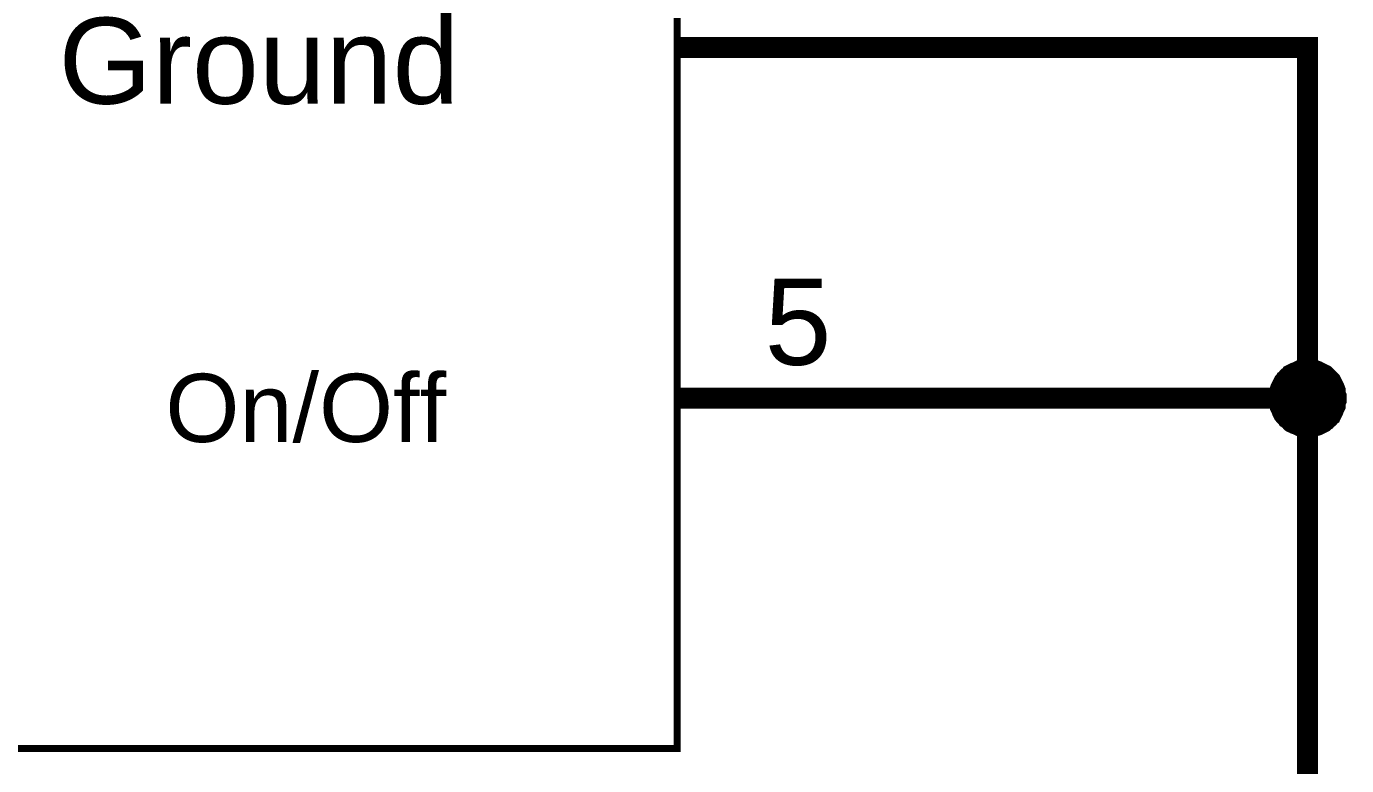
# Model space of a CAD drawing. Header units: millimetres. Extents: x 0 to 594, y 0 to 420.
# Drawn here: x 292.5 to 311.34, y 197.15 to 207.7 of the extents above; entities that cross this region are included whole.
import ezdxf

# ---------------------------------------------------------------- set-up
doc = ezdxf.new("R2010")
doc.units = ezdxf.units.MM
doc.layers.add('Sheet', color=255, linetype='Continuous')
doc.styles.get("Standard").update_dxf_attribs({"font": 'arial.ttf'})

msp = doc.modelspace()

# ---------------------------------------------------------------- linework, layer by layer
at = {"layer": 'Sheet', "color": 0, "const_width": 0.0991}
for points in [[(281.782, 222.393), (281.782, 197.395), (301.783, 197.395), (301.783, 222.393), (281.782, 222.393), (281.782, 222.393)], [(281.782, 222.393), (301.783, 222.393), (301.783, 197.395), (281.782, 197.395), (281.782, 222.393)]]:
    msp.add_lwpolyline(points, close=True, dxfattribs=at)
at = {"layer": 'Sheet', "color": 0}
for points, const_width in [([(306.779, 202.39), (310.779, 202.39), (310.779, 193.394), (272.786, 193.394), (272.786, 207.396)], 0.3), ([(301.783, 207.396), (306.779, 207.396)], 0.3), ([(306.779, 207.396), (310.779, 207.396), (310.779, 202.39)], 0.3), ([(310.271, 202.39), (310.271, 202.422), (310.271, 202.443), (310.282, 202.464), (310.282, 202.496), (310.292, 202.517), (310.292, 202.539), (310.303, 202.57), (310.313, 202.591), (310.324, 202.613), (310.335, 202.634), (310.345, 202.655), (310.356, 202.676), (310.377, 202.697), (310.387, 202.718), (310.409, 202.729), (310.419, 202.75), (310.44, 202.771), (310.462, 202.782), (310.472, 202.803), (310.493, 202.814), (310.514, 202.824), (310.536, 202.835), (310.557, 202.845), (310.589, 202.856), (310.61, 202.867), (310.631, 202.877), (310.652, 202.888), (310.673, 202.888), (310.705, 202.888), (310.726, 202.898), (310.758, 202.898), (310.779, 202.898)], 0.0991), ([(310.271, 202.39), (310.271, 202.422), (310.271, 202.443), (310.282, 202.464), (310.282, 202.496), (310.292, 202.517), (310.292, 202.539), (310.303, 202.57), (310.313, 202.591), (310.324, 202.613), (310.335, 202.634), (310.345, 202.655), (310.356, 202.676), (310.377, 202.697), (310.387, 202.718), (310.409, 202.729), (310.419, 202.75), (310.44, 202.771), (310.462, 202.782), (310.472, 202.803), (310.493, 202.814), (310.514, 202.824), (310.536, 202.835), (310.557, 202.845), (310.589, 202.856), (310.61, 202.867), (310.631, 202.877), (310.652, 202.888), (310.673, 202.888), (310.705, 202.888), (310.726, 202.898), (310.758, 202.898), (310.779, 202.898)], 0.0991), ([(310.271, 202.39), (310.271, 202.422), (310.271, 202.443), (310.282, 202.464), (310.282, 202.496), (310.292, 202.517), (310.292, 202.539), (310.303, 202.57), (310.313, 202.591), (310.324, 202.613), (310.335, 202.634), (310.345, 202.655), (310.356, 202.676), (310.377, 202.697), (310.387, 202.718), (310.409, 202.729), (310.419, 202.75), (310.44, 202.771), (310.462, 202.782), (310.472, 202.803), (310.493, 202.814), (310.514, 202.824), (310.536, 202.835), (310.557, 202.845), (310.589, 202.856), (310.61, 202.867), (310.631, 202.877), (310.652, 202.888), (310.673, 202.888), (310.705, 202.888), (310.726, 202.898), (310.758, 202.898), (310.779, 202.898)], 0.0991), ([(310.271, 202.39), (310.271, 202.422), (310.271, 202.443), (310.282, 202.464), (310.282, 202.496), (310.292, 202.517), (310.292, 202.539), (310.303, 202.57), (310.313, 202.591), (310.324, 202.613), (310.335, 202.634), (310.345, 202.655), (310.356, 202.676), (310.377, 202.697), (310.387, 202.718), (310.409, 202.729), (310.419, 202.75), (310.44, 202.771), (310.462, 202.782), (310.472, 202.803), (310.493, 202.814), (310.514, 202.824), (310.536, 202.835), (310.557, 202.845), (310.589, 202.856), (310.61, 202.867), (310.631, 202.877), (310.652, 202.888), (310.673, 202.888), (310.705, 202.888), (310.726, 202.898), (310.758, 202.898), (310.779, 202.898)], 0.0991), ([(310.271, 202.39), (310.271, 202.422), (310.271, 202.443), (310.282, 202.464), (310.282, 202.496), (310.292, 202.517), (310.292, 202.539), (310.303, 202.57), (310.313, 202.591), (310.324, 202.613), (310.335, 202.634), (310.345, 202.655), (310.356, 202.676), (310.377, 202.697), (310.387, 202.718), (310.409, 202.729), (310.419, 202.75), (310.44, 202.771), (310.462, 202.782), (310.472, 202.803), (310.493, 202.814), (310.514, 202.824), (310.536, 202.835), (310.557, 202.845), (310.589, 202.856), (310.61, 202.867), (310.631, 202.877), (310.652, 202.888), (310.673, 202.888), (310.705, 202.888), (310.726, 202.898), (310.758, 202.898), (310.779, 202.898)], 0.0991), ([(310.271, 202.39), (310.271, 202.422), (310.271, 202.443), (310.282, 202.464), (310.282, 202.496), (310.292, 202.517), (310.292, 202.539), (310.303, 202.57), (310.313, 202.591), (310.324, 202.613), (310.335, 202.634), (310.345, 202.655), (310.356, 202.676), (310.377, 202.697), (310.387, 202.718), (310.409, 202.729), (310.419, 202.75), (310.44, 202.771), (310.462, 202.782), (310.472, 202.803), (310.493, 202.814), (310.514, 202.824), (310.536, 202.835), (310.557, 202.845), (310.589, 202.856), (310.61, 202.867), (310.631, 202.877), (310.652, 202.888), (310.673, 202.888), (310.705, 202.888), (310.726, 202.898), (310.758, 202.898), (310.779, 202.898)], 0.0991), ([(310.271, 202.39), (310.271, 202.422), (310.271, 202.443), (310.282, 202.464), (310.282, 202.496), (310.292, 202.517), (310.292, 202.539), (310.303, 202.57), (310.313, 202.591), (310.324, 202.613), (310.335, 202.634), (310.345, 202.655), (310.356, 202.676), (310.377, 202.697), (310.387, 202.718), (310.409, 202.729), (310.419, 202.75), (310.44, 202.771), (310.462, 202.782), (310.472, 202.803), (310.493, 202.814), (310.514, 202.824), (310.536, 202.835), (310.557, 202.845), (310.589, 202.856), (310.61, 202.867), (310.631, 202.877), (310.652, 202.888), (310.673, 202.888), (310.705, 202.888), (310.726, 202.898), (310.758, 202.898), (310.779, 202.898)], 0.0991), ([(310.271, 202.39), (310.271, 202.422), (310.271, 202.443), (310.282, 202.464), (310.282, 202.496), (310.292, 202.517), (310.292, 202.539), (310.303, 202.57), (310.313, 202.591), (310.324, 202.613), (310.335, 202.634), (310.345, 202.655), (310.356, 202.676), (310.377, 202.697), (310.387, 202.718), (310.409, 202.729), (310.419, 202.75), (310.44, 202.771), (310.462, 202.782), (310.472, 202.803), (310.493, 202.814), (310.514, 202.824), (310.536, 202.835), (310.557, 202.845), (310.589, 202.856), (310.61, 202.867), (310.631, 202.877), (310.652, 202.888), (310.673, 202.888), (310.705, 202.888), (310.726, 202.898), (310.758, 202.898), (310.779, 202.898)], 0.0991), ([(310.779, 202.898), (310.779, 202.898)], 0.0991), ([(310.779, 202.898), (310.811, 202.898), (310.832, 202.898), (310.853, 202.888), (310.885, 202.888), (310.906, 202.888), (310.927, 202.877), (310.959, 202.867), (310.98, 202.856), (311.001, 202.845), (311.022, 202.835), (311.044, 202.824), (311.065, 202.814), (311.086, 202.803), (311.107, 202.782), (311.118, 202.771), (311.139, 202.75), (311.16, 202.729), (311.171, 202.718), (311.192, 202.697), (311.202, 202.676), (311.213, 202.655), (311.223, 202.634), (311.234, 202.613), (311.245, 202.591), (311.255, 202.57), (311.266, 202.539), (311.276, 202.517), (311.276, 202.496), (311.276, 202.464), (311.287, 202.443), (311.287, 202.422), (311.287, 202.39)], 0.0991), ([(310.779, 202.898), (310.779, 202.898)], 0.0991), ([(310.779, 202.898), (310.811, 202.898), (310.832, 202.898), (310.853, 202.888), (310.885, 202.888), (310.906, 202.888), (310.927, 202.877), (310.959, 202.867), (310.98, 202.856), (311.001, 202.845), (311.022, 202.835), (311.044, 202.824), (311.065, 202.814), (311.086, 202.803), (311.107, 202.782), (311.118, 202.771), (311.139, 202.75), (311.16, 202.729), (311.171, 202.718), (311.192, 202.697), (311.202, 202.676), (311.213, 202.655), (311.223, 202.634), (311.234, 202.613), (311.245, 202.591), (311.255, 202.57), (311.266, 202.539), (311.276, 202.517), (311.276, 202.496), (311.276, 202.464), (311.287, 202.443), (311.287, 202.422), (311.287, 202.39)], 0.0991), ([(310.779, 202.898), (310.779, 202.898)], 0.0991), ([(310.779, 202.898), (310.811, 202.898), (310.832, 202.898), (310.853, 202.888), (310.885, 202.888), (310.906, 202.888), (310.927, 202.877), (310.959, 202.867), (310.98, 202.856), (311.001, 202.845), (311.022, 202.835), (311.044, 202.824), (311.065, 202.814), (311.086, 202.803), (311.107, 202.782), (311.118, 202.771), (311.139, 202.75), (311.16, 202.729), (311.171, 202.718), (311.192, 202.697), (311.202, 202.676), (311.213, 202.655), (311.223, 202.634), (311.234, 202.613), (311.245, 202.591), (311.255, 202.57), (311.266, 202.539), (311.276, 202.517), (311.276, 202.496), (311.276, 202.464), (311.287, 202.443), (311.287, 202.422), (311.287, 202.39)], 0.0991), ([(310.779, 202.898), (310.779, 202.898)], 0.0991), ([(310.779, 202.898), (310.811, 202.898), (310.832, 202.898), (310.853, 202.888), (310.885, 202.888), (310.906, 202.888), (310.927, 202.877), (310.959, 202.867), (310.98, 202.856), (311.001, 202.845), (311.022, 202.835), (311.044, 202.824), (311.065, 202.814), (311.086, 202.803), (311.107, 202.782), (311.118, 202.771), (311.139, 202.75), (311.16, 202.729), (311.171, 202.718), (311.192, 202.697), (311.202, 202.676), (311.213, 202.655), (311.223, 202.634), (311.234, 202.613), (311.245, 202.591), (311.255, 202.57), (311.266, 202.539), (311.276, 202.517), (311.276, 202.496), (311.276, 202.464), (311.287, 202.443), (311.287, 202.422), (311.287, 202.39)], 0.0991), ([(310.779, 202.898), (310.779, 202.898)], 0.0991), ([(310.779, 202.898), (310.811, 202.898), (310.832, 202.898), (310.853, 202.888), (310.885, 202.888), (310.906, 202.888), (310.927, 202.877), (310.959, 202.867), (310.98, 202.856), (311.001, 202.845), (311.022, 202.835), (311.044, 202.824), (311.065, 202.814), (311.086, 202.803), (311.107, 202.782), (311.118, 202.771), (311.139, 202.75), (311.16, 202.729), (311.171, 202.718), (311.192, 202.697), (311.202, 202.676), (311.213, 202.655), (311.223, 202.634), (311.234, 202.613), (311.245, 202.591), (311.255, 202.57), (311.266, 202.539), (311.276, 202.517), (311.276, 202.496), (311.276, 202.464), (311.287, 202.443), (311.287, 202.422), (311.287, 202.39)], 0.0991), ([(310.779, 202.898), (310.779, 202.898)], 0.0991), ([(310.779, 202.898), (310.811, 202.898), (310.832, 202.898), (310.853, 202.888), (310.885, 202.888), (310.906, 202.888), (310.927, 202.877), (310.959, 202.867), (310.98, 202.856), (311.001, 202.845), (311.022, 202.835), (311.044, 202.824), (311.065, 202.814), (311.086, 202.803), (311.107, 202.782), (311.118, 202.771), (311.139, 202.75), (311.16, 202.729), (311.171, 202.718), (311.192, 202.697), (311.202, 202.676), (311.213, 202.655), (311.223, 202.634), (311.234, 202.613), (311.245, 202.591), (311.255, 202.57), (311.266, 202.539), (311.276, 202.517), (311.276, 202.496), (311.276, 202.464), (311.287, 202.443), (311.287, 202.422), (311.287, 202.39)], 0.0991), ([(310.779, 202.898), (310.779, 202.898)], 0.0991), ([(310.779, 202.898), (310.811, 202.898), (310.832, 202.898), (310.853, 202.888), (310.885, 202.888), (310.906, 202.888), (310.927, 202.877), (310.959, 202.867), (310.98, 202.856), (311.001, 202.845), (311.022, 202.835), (311.044, 202.824), (311.065, 202.814), (311.086, 202.803), (311.107, 202.782), (311.118, 202.771), (311.139, 202.75), (311.16, 202.729), (311.171, 202.718), (311.192, 202.697), (311.202, 202.676), (311.213, 202.655), (311.223, 202.634), (311.234, 202.613), (311.245, 202.591), (311.255, 202.57), (311.266, 202.539), (311.276, 202.517), (311.276, 202.496), (311.276, 202.464), (311.287, 202.443), (311.287, 202.422), (311.287, 202.39)], 0.0991), ([(310.779, 202.898), (310.779, 202.898)], 0.0991), ([(310.779, 202.898), (310.811, 202.898), (310.832, 202.898), (310.853, 202.888), (310.885, 202.888), (310.906, 202.888), (310.927, 202.877), (310.959, 202.867), (310.98, 202.856), (311.001, 202.845), (311.022, 202.835), (311.044, 202.824), (311.065, 202.814), (311.086, 202.803), (311.107, 202.782), (311.118, 202.771), (311.139, 202.75), (311.16, 202.729), (311.171, 202.718), (311.192, 202.697), (311.202, 202.676), (311.213, 202.655), (311.223, 202.634), (311.234, 202.613), (311.245, 202.591), (311.255, 202.57), (311.266, 202.539), (311.276, 202.517), (311.276, 202.496), (311.276, 202.464), (311.287, 202.443), (311.287, 202.422), (311.287, 202.39)], 0.0991), ([(301.783, 202.39), (306.779, 202.39)], 0.3), ([(310.779, 201.882), (310.758, 201.882), (310.726, 201.882), (310.705, 201.893), (310.673, 201.893), (310.652, 201.904), (310.631, 201.904), (310.61, 201.914), (310.589, 201.925), (310.557, 201.935), (310.536, 201.946), (310.514, 201.956), (310.493, 201.967), (310.472, 201.988), (310.462, 201.999), (310.44, 202.02), (310.419, 202.031), (310.409, 202.052), (310.387, 202.073), (310.377, 202.083), (310.356, 202.105), (310.345, 202.126), (310.335, 202.147), (310.324, 202.168), (310.313, 202.2), (310.303, 202.221), (310.292, 202.242), (310.292, 202.263), (310.282, 202.285), (310.282, 202.316), (310.271, 202.337), (310.271, 202.369), (310.271, 202.39)], 0.0991), ([(310.271, 202.39), (310.271, 202.39)], 0.0991), ([(310.779, 201.882), (310.758, 201.882), (310.726, 201.882), (310.705, 201.893), (310.673, 201.893), (310.652, 201.904), (310.631, 201.904), (310.61, 201.914), (310.589, 201.925), (310.557, 201.935), (310.536, 201.946), (310.514, 201.956), (310.493, 201.967), (310.472, 201.988), (310.462, 201.999), (310.44, 202.02), (310.419, 202.031), (310.409, 202.052), (310.387, 202.073), (310.377, 202.083), (310.356, 202.105), (310.345, 202.126), (310.335, 202.147), (310.324, 202.168), (310.313, 202.2), (310.303, 202.221), (310.292, 202.242), (310.292, 202.263), (310.282, 202.285), (310.282, 202.316), (310.271, 202.337), (310.271, 202.369), (310.271, 202.39)], 0.0991), ([(310.271, 202.39), (310.271, 202.39)], 0.0991), ([(310.779, 201.882), (310.758, 201.882), (310.726, 201.882), (310.705, 201.893), (310.673, 201.893), (310.652, 201.904), (310.631, 201.904), (310.61, 201.914), (310.589, 201.925), (310.557, 201.935), (310.536, 201.946), (310.514, 201.956), (310.493, 201.967), (310.472, 201.988), (310.462, 201.999), (310.44, 202.02), (310.419, 202.031), (310.409, 202.052), (310.387, 202.073), (310.377, 202.083), (310.356, 202.105), (310.345, 202.126), (310.335, 202.147), (310.324, 202.168), (310.313, 202.2), (310.303, 202.221), (310.292, 202.242), (310.292, 202.263), (310.282, 202.285), (310.282, 202.316), (310.271, 202.337), (310.271, 202.369), (310.271, 202.39)], 0.0991), ([(310.271, 202.39), (310.271, 202.39)], 0.0991), ([(310.779, 201.882), (310.758, 201.882), (310.726, 201.882), (310.705, 201.893), (310.673, 201.893), (310.652, 201.904), (310.631, 201.904), (310.61, 201.914), (310.589, 201.925), (310.557, 201.935), (310.536, 201.946), (310.514, 201.956), (310.493, 201.967), (310.472, 201.988), (310.462, 201.999), (310.44, 202.02), (310.419, 202.031), (310.409, 202.052), (310.387, 202.073), (310.377, 202.083), (310.356, 202.105), (310.345, 202.126), (310.335, 202.147), (310.324, 202.168), (310.313, 202.2), (310.303, 202.221), (310.292, 202.242), (310.292, 202.263), (310.282, 202.285), (310.282, 202.316), (310.271, 202.337), (310.271, 202.369), (310.271, 202.39)], 0.0991), ([(310.271, 202.39), (310.271, 202.39)], 0.0991), ([(310.779, 201.882), (310.758, 201.882), (310.726, 201.882), (310.705, 201.893), (310.673, 201.893), (310.652, 201.904), (310.631, 201.904), (310.61, 201.914), (310.589, 201.925), (310.557, 201.935), (310.536, 201.946), (310.514, 201.956), (310.493, 201.967), (310.472, 201.988), (310.462, 201.999), (310.44, 202.02), (310.419, 202.031), (310.409, 202.052), (310.387, 202.073), (310.377, 202.083), (310.356, 202.105), (310.345, 202.126), (310.335, 202.147), (310.324, 202.168), (310.313, 202.2), (310.303, 202.221), (310.292, 202.242), (310.292, 202.263), (310.282, 202.285), (310.282, 202.316), (310.271, 202.337), (310.271, 202.369), (310.271, 202.39)], 0.0991), ([(310.271, 202.39), (310.271, 202.39)], 0.0991), ([(310.779, 201.882), (310.758, 201.882), (310.726, 201.882), (310.705, 201.893), (310.673, 201.893), (310.652, 201.904), (310.631, 201.904), (310.61, 201.914), (310.589, 201.925), (310.557, 201.935), (310.536, 201.946), (310.514, 201.956), (310.493, 201.967), (310.472, 201.988), (310.462, 201.999), (310.44, 202.02), (310.419, 202.031), (310.409, 202.052), (310.387, 202.073), (310.377, 202.083), (310.356, 202.105), (310.345, 202.126), (310.335, 202.147), (310.324, 202.168), (310.313, 202.2), (310.303, 202.221), (310.292, 202.242), (310.292, 202.263), (310.282, 202.285), (310.282, 202.316), (310.271, 202.337), (310.271, 202.369), (310.271, 202.39)], 0.0991), ([(310.271, 202.39), (310.271, 202.39)], 0.0991), ([(310.779, 201.882), (310.758, 201.882), (310.726, 201.882), (310.705, 201.893), (310.673, 201.893), (310.652, 201.904), (310.631, 201.904), (310.61, 201.914), (310.589, 201.925), (310.557, 201.935), (310.536, 201.946), (310.514, 201.956), (310.493, 201.967), (310.472, 201.988), (310.462, 201.999), (310.44, 202.02), (310.419, 202.031), (310.409, 202.052), (310.387, 202.073), (310.377, 202.083), (310.356, 202.105), (310.345, 202.126), (310.335, 202.147), (310.324, 202.168), (310.313, 202.2), (310.303, 202.221), (310.292, 202.242), (310.292, 202.263), (310.282, 202.285), (310.282, 202.316), (310.271, 202.337), (310.271, 202.369), (310.271, 202.39)], 0.0991), ([(310.271, 202.39), (310.271, 202.39)], 0.0991), ([(310.779, 201.882), (310.758, 201.882), (310.726, 201.882), (310.705, 201.893), (310.673, 201.893), (310.652, 201.904), (310.631, 201.904), (310.61, 201.914), (310.589, 201.925), (310.557, 201.935), (310.536, 201.946), (310.514, 201.956), (310.493, 201.967), (310.472, 201.988), (310.462, 201.999), (310.44, 202.02), (310.419, 202.031), (310.409, 202.052), (310.387, 202.073), (310.377, 202.083), (310.356, 202.105), (310.345, 202.126), (310.335, 202.147), (310.324, 202.168), (310.313, 202.2), (310.303, 202.221), (310.292, 202.242), (310.292, 202.263), (310.282, 202.285), (310.282, 202.316), (310.271, 202.337), (310.271, 202.369), (310.271, 202.39)], 0.0991), ([(310.271, 202.39), (310.271, 202.39)], 0.0991), ([(311.287, 202.39), (311.287, 202.369), (311.287, 202.337), (311.276, 202.316), (311.276, 202.285), (311.276, 202.263), (311.266, 202.242), (311.255, 202.221), (311.245, 202.2), (311.234, 202.168), (311.223, 202.147), (311.213, 202.126), (311.202, 202.105), (311.192, 202.083), (311.171, 202.073), (311.16, 202.052), (311.139, 202.031), (311.118, 202.02), (311.107, 201.999), (311.086, 201.988), (311.065, 201.967), (311.044, 201.956), (311.022, 201.946), (311.001, 201.935), (310.98, 201.925), (310.959, 201.914), (310.927, 201.904), (310.906, 201.904), (310.885, 201.893), (310.853, 201.893), (310.832, 201.882), (310.811, 201.882), (310.779, 201.882)], 0.0991), ([(311.287, 202.39), (311.287, 202.369), (311.287, 202.337), (311.276, 202.316), (311.276, 202.285), (311.276, 202.263), (311.266, 202.242), (311.255, 202.221), (311.245, 202.2), (311.234, 202.168), (311.223, 202.147), (311.213, 202.126), (311.202, 202.105), (311.192, 202.083), (311.171, 202.073), (311.16, 202.052), (311.139, 202.031), (311.118, 202.02), (311.107, 201.999), (311.086, 201.988), (311.065, 201.967), (311.044, 201.956), (311.022, 201.946), (311.001, 201.935), (310.98, 201.925), (310.959, 201.914), (310.927, 201.904), (310.906, 201.904), (310.885, 201.893), (310.853, 201.893), (310.832, 201.882), (310.811, 201.882), (310.779, 201.882)], 0.0991), ([(311.287, 202.39), (311.287, 202.369), (311.287, 202.337), (311.276, 202.316), (311.276, 202.285), (311.276, 202.263), (311.266, 202.242), (311.255, 202.221), (311.245, 202.2), (311.234, 202.168), (311.223, 202.147), (311.213, 202.126), (311.202, 202.105), (311.192, 202.083), (311.171, 202.073), (311.16, 202.052), (311.139, 202.031), (311.118, 202.02), (311.107, 201.999), (311.086, 201.988), (311.065, 201.967), (311.044, 201.956), (311.022, 201.946), (311.001, 201.935), (310.98, 201.925), (310.959, 201.914), (310.927, 201.904), (310.906, 201.904), (310.885, 201.893), (310.853, 201.893), (310.832, 201.882), (310.811, 201.882), (310.779, 201.882)], 0.0991), ([(311.287, 202.39), (311.287, 202.369), (311.287, 202.337), (311.276, 202.316), (311.276, 202.285), (311.276, 202.263), (311.266, 202.242), (311.255, 202.221), (311.245, 202.2), (311.234, 202.168), (311.223, 202.147), (311.213, 202.126), (311.202, 202.105), (311.192, 202.083), (311.171, 202.073), (311.16, 202.052), (311.139, 202.031), (311.118, 202.02), (311.107, 201.999), (311.086, 201.988), (311.065, 201.967), (311.044, 201.956), (311.022, 201.946), (311.001, 201.935), (310.98, 201.925), (310.959, 201.914), (310.927, 201.904), (310.906, 201.904), (310.885, 201.893), (310.853, 201.893), (310.832, 201.882), (310.811, 201.882), (310.779, 201.882)], 0.0991), ([(311.287, 202.39), (311.287, 202.369), (311.287, 202.337), (311.276, 202.316), (311.276, 202.285), (311.276, 202.263), (311.266, 202.242), (311.255, 202.221), (311.245, 202.2), (311.234, 202.168), (311.223, 202.147), (311.213, 202.126), (311.202, 202.105), (311.192, 202.083), (311.171, 202.073), (311.16, 202.052), (311.139, 202.031), (311.118, 202.02), (311.107, 201.999), (311.086, 201.988), (311.065, 201.967), (311.044, 201.956), (311.022, 201.946), (311.001, 201.935), (310.98, 201.925), (310.959, 201.914), (310.927, 201.904), (310.906, 201.904), (310.885, 201.893), (310.853, 201.893), (310.832, 201.882), (310.811, 201.882), (310.779, 201.882)], 0.0991), ([(311.287, 202.39), (311.287, 202.369), (311.287, 202.337), (311.276, 202.316), (311.276, 202.285), (311.276, 202.263), (311.266, 202.242), (311.255, 202.221), (311.245, 202.2), (311.234, 202.168), (311.223, 202.147), (311.213, 202.126), (311.202, 202.105), (311.192, 202.083), (311.171, 202.073), (311.16, 202.052), (311.139, 202.031), (311.118, 202.02), (311.107, 201.999), (311.086, 201.988), (311.065, 201.967), (311.044, 201.956), (311.022, 201.946), (311.001, 201.935), (310.98, 201.925), (310.959, 201.914), (310.927, 201.904), (310.906, 201.904), (310.885, 201.893), (310.853, 201.893), (310.832, 201.882), (310.811, 201.882), (310.779, 201.882)], 0.0991), ([(311.287, 202.39), (311.287, 202.369), (311.287, 202.337), (311.276, 202.316), (311.276, 202.285), (311.276, 202.263), (311.266, 202.242), (311.255, 202.221), (311.245, 202.2), (311.234, 202.168), (311.223, 202.147), (311.213, 202.126), (311.202, 202.105), (311.192, 202.083), (311.171, 202.073), (311.16, 202.052), (311.139, 202.031), (311.118, 202.02), (311.107, 201.999), (311.086, 201.988), (311.065, 201.967), (311.044, 201.956), (311.022, 201.946), (311.001, 201.935), (310.98, 201.925), (310.959, 201.914), (310.927, 201.904), (310.906, 201.904), (310.885, 201.893), (310.853, 201.893), (310.832, 201.882), (310.811, 201.882), (310.779, 201.882)], 0.0991), ([(311.287, 202.39), (311.287, 202.369), (311.287, 202.337), (311.276, 202.316), (311.276, 202.285), (311.276, 202.263), (311.266, 202.242), (311.255, 202.221), (311.245, 202.2), (311.234, 202.168), (311.223, 202.147), (311.213, 202.126), (311.202, 202.105), (311.192, 202.083), (311.171, 202.073), (311.16, 202.052), (311.139, 202.031), (311.118, 202.02), (311.107, 201.999), (311.086, 201.988), (311.065, 201.967), (311.044, 201.956), (311.022, 201.946), (311.001, 201.935), (310.98, 201.925), (310.959, 201.914), (310.927, 201.904), (310.906, 201.904), (310.885, 201.893), (310.853, 201.893), (310.832, 201.882), (310.811, 201.882), (310.779, 201.882)], 0.0991), ([(311.287, 202.39), (311.287, 202.39), (311.287, 202.39), (311.287, 202.39), (311.287, 202.39), (311.287, 202.39), (311.287, 202.39), (311.287, 202.39), (311.287, 202.39), (311.287, 202.39), (311.287, 202.39), (311.287, 202.39), (311.287, 202.39), (311.287, 202.39), (311.287, 202.39), (311.287, 202.39), (311.287, 202.39), (311.287, 202.39), (311.287, 202.39), (311.287, 202.39), (311.287, 202.39), (311.287, 202.39), (311.287, 202.39), (311.287, 202.39), (311.287, 202.39), (311.287, 202.39), (311.287, 202.39), (311.287, 202.39), (311.287, 202.39), (311.287, 202.39), (311.287, 202.39), (311.287, 202.39), (311.287, 202.39)], 0.0991), ([(311.287, 202.39), (311.287, 202.39)], 0.0991), ([(311.287, 202.39), (311.287, 202.39), (311.287, 202.39), (311.287, 202.39), (311.287, 202.39), (311.287, 202.39), (311.287, 202.39), (311.287, 202.39), (311.287, 202.39), (311.287, 202.39), (311.287, 202.39), (311.287, 202.39), (311.287, 202.39), (311.287, 202.39), (311.287, 202.39), (311.287, 202.39), (311.287, 202.39), (311.287, 202.39), (311.287, 202.39), (311.287, 202.39), (311.287, 202.39), (311.287, 202.39), (311.287, 202.39), (311.287, 202.39), (311.287, 202.39), (311.287, 202.39), (311.287, 202.39), (311.287, 202.39), (311.287, 202.39), (311.287, 202.39), (311.287, 202.39), (311.287, 202.39), (311.287, 202.39)], 0.0991), ([(311.287, 202.39), (311.287, 202.39)], 0.0991), ([(311.287, 202.39), (311.287, 202.39), (311.287, 202.39), (311.287, 202.39), (311.287, 202.39), (311.287, 202.39), (311.287, 202.39), (311.287, 202.39), (311.287, 202.39), (311.287, 202.39), (311.287, 202.39), (311.287, 202.39), (311.287, 202.39), (311.287, 202.39), (311.287, 202.39), (311.287, 202.39), (311.287, 202.39), (311.287, 202.39), (311.287, 202.39), (311.287, 202.39), (311.287, 202.39), (311.287, 202.39), (311.287, 202.39), (311.287, 202.39), (311.287, 202.39), (311.287, 202.39), (311.287, 202.39), (311.287, 202.39), (311.287, 202.39), (311.287, 202.39), (311.287, 202.39), (311.287, 202.39), (311.287, 202.39)], 0.0991), ([(311.287, 202.39), (311.287, 202.39)], 0.0991), ([(311.287, 202.39), (311.287, 202.39), (311.287, 202.39), (311.287, 202.39), (311.287, 202.39), (311.287, 202.39), (311.287, 202.39), (311.287, 202.39), (311.287, 202.39), (311.287, 202.39), (311.287, 202.39), (311.287, 202.39), (311.287, 202.39), (311.287, 202.39), (311.287, 202.39), (311.287, 202.39), (311.287, 202.39), (311.287, 202.39), (311.287, 202.39), (311.287, 202.39), (311.287, 202.39), (311.287, 202.39), (311.287, 202.39), (311.287, 202.39), (311.287, 202.39), (311.287, 202.39), (311.287, 202.39), (311.287, 202.39), (311.287, 202.39), (311.287, 202.39), (311.287, 202.39), (311.287, 202.39), (311.287, 202.39)], 0.0991), ([(311.287, 202.39), (311.287, 202.39)], 0.0991), ([(311.287, 202.39), (311.287, 202.39), (311.287, 202.39), (311.287, 202.39), (311.287, 202.39), (311.287, 202.39), (311.287, 202.39), (311.287, 202.39), (311.287, 202.39), (311.287, 202.39), (311.287, 202.39), (311.287, 202.39), (311.287, 202.39), (311.287, 202.39), (311.287, 202.39), (311.287, 202.39), (311.287, 202.39), (311.287, 202.39), (311.287, 202.39), (311.287, 202.39), (311.287, 202.39), (311.287, 202.39), (311.287, 202.39), (311.287, 202.39), (311.287, 202.39), (311.287, 202.39), (311.287, 202.39), (311.287, 202.39), (311.287, 202.39), (311.287, 202.39), (311.287, 202.39), (311.287, 202.39), (311.287, 202.39)], 0.0991), ([(311.287, 202.39), (311.287, 202.39)], 0.0991), ([(311.287, 202.39), (311.287, 202.39), (311.287, 202.39), (311.287, 202.39), (311.287, 202.39), (311.287, 202.39), (311.287, 202.39), (311.287, 202.39), (311.287, 202.39), (311.287, 202.39), (311.287, 202.39), (311.287, 202.39), (311.287, 202.39), (311.287, 202.39), (311.287, 202.39), (311.287, 202.39), (311.287, 202.39), (311.287, 202.39), (311.287, 202.39), (311.287, 202.39), (311.287, 202.39), (311.287, 202.39), (311.287, 202.39), (311.287, 202.39), (311.287, 202.39), (311.287, 202.39), (311.287, 202.39), (311.287, 202.39), (311.287, 202.39), (311.287, 202.39), (311.287, 202.39), (311.287, 202.39), (311.287, 202.39)], 0.0991), ([(311.287, 202.39), (311.287, 202.39)], 0.0991), ([(311.287, 202.39), (311.287, 202.39), (311.287, 202.39), (311.287, 202.39), (311.287, 202.39), (311.287, 202.39), (311.287, 202.39), (311.287, 202.39), (311.287, 202.39), (311.287, 202.39), (311.287, 202.39), (311.287, 202.39), (311.287, 202.39), (311.287, 202.39), (311.287, 202.39), (311.287, 202.39), (311.287, 202.39), (311.287, 202.39), (311.287, 202.39), (311.287, 202.39), (311.287, 202.39), (311.287, 202.39), (311.287, 202.39), (311.287, 202.39), (311.287, 202.39), (311.287, 202.39), (311.287, 202.39), (311.287, 202.39), (311.287, 202.39), (311.287, 202.39), (311.287, 202.39), (311.287, 202.39), (311.287, 202.39)], 0.0991), ([(311.287, 202.39), (311.287, 202.39)], 0.0991), ([(311.287, 202.39), (311.287, 202.39), (311.287, 202.39), (311.287, 202.39), (311.287, 202.39), (311.287, 202.39), (311.287, 202.39), (311.287, 202.39), (311.287, 202.39), (311.287, 202.39), (311.287, 202.39), (311.287, 202.39), (311.287, 202.39), (311.287, 202.39), (311.287, 202.39), (311.287, 202.39), (311.287, 202.39), (311.287, 202.39), (311.287, 202.39), (311.287, 202.39), (311.287, 202.39), (311.287, 202.39), (311.287, 202.39), (311.287, 202.39), (311.287, 202.39), (311.287, 202.39), (311.287, 202.39), (311.287, 202.39), (311.287, 202.39), (311.287, 202.39), (311.287, 202.39), (311.287, 202.39), (311.287, 202.39)], 0.0991), ([(311.287, 202.39), (311.287, 202.39)], 0.0991)]:
    msp.add_lwpolyline(points, dxfattribs=dict(at, const_width=const_width))
at = {"layer": 'Sheet', "color": 0, "const_width": 0.508}
msp.add_lwpolyline([(310.525, 202.4, 1), (311.033, 202.4, 1)], format="xyb", close=True, dxfattribs=at)

# ---------------------------------------------------------------- texts
at = {"layer": 'Sheet', "color": 0}
for s, height, p in [('Ground', 1.2277, (292.957, 206.592)), ('5', 1.228, (303.032, 202.867)), ('On/Off', 0.9737, (294.481, 201.766))]:
    msp.add_text(s, height=height, dxfattribs=at).set_placement(p)

doc.saveas('drawing.dxf')
